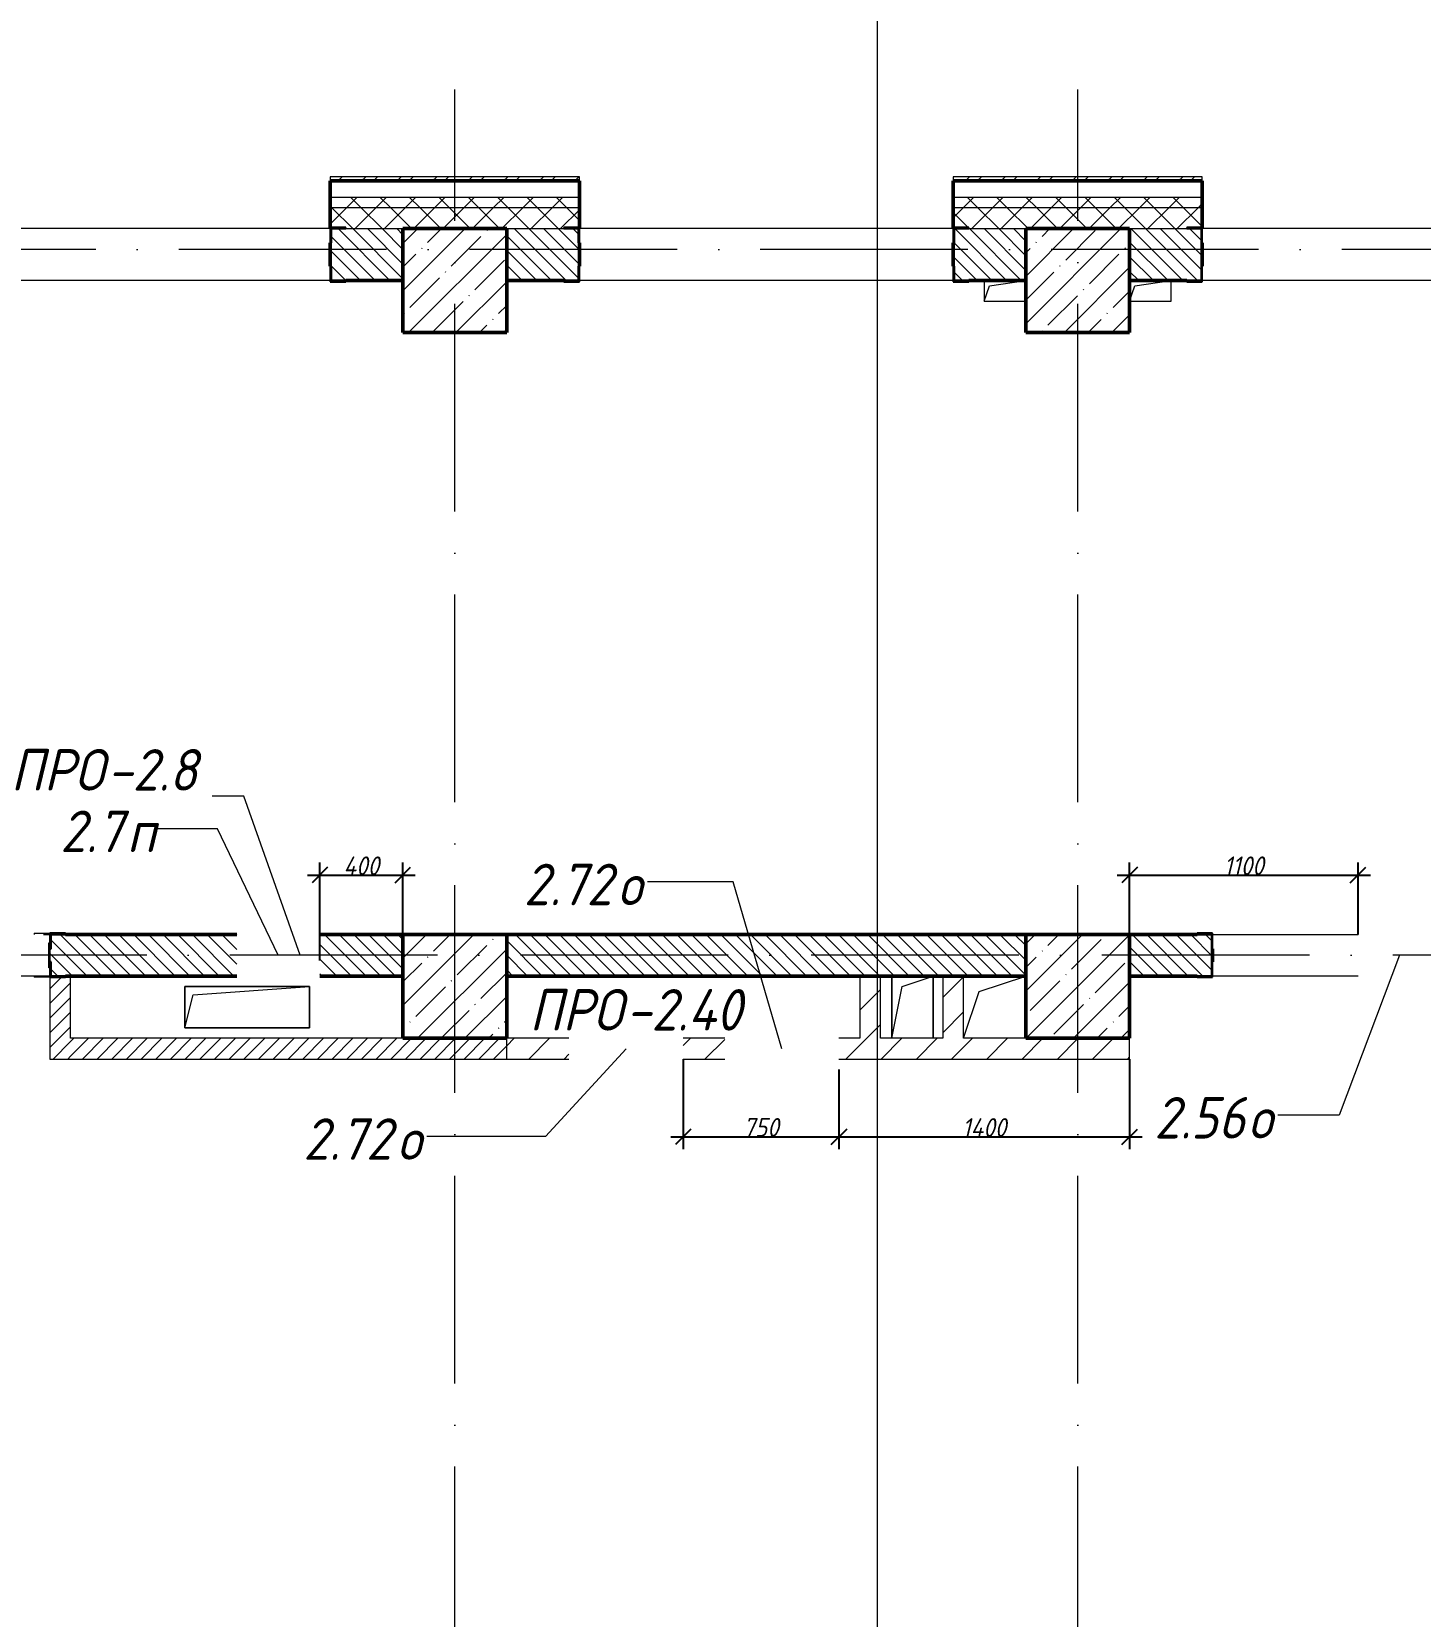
# Model space of a CAD drawing. Header units: millimetres. Extents: x -537608 to 253996, y -217170 to 186033.
# Drawn here: x -127085 to -120398, y -53941 to -46309 of the extents above; entities that cross this region are included whole.
import ezdxf

# ---------------------------------------------------------------- set-up
doc = ezdxf.new("R2010")
doc.units = ezdxf.units.MM
doc.linetypes.add('50_200_ШТРИХ_1Т_ш5_п1_п1_', pattern=[1400, 1000, -200, 0, -200])
for name, color, linetype, lineweight in [('A-____-____-DIMS', 7, 'Continuous', 9), ('A-FLOR-____-OTLN', 7, 'Continuous', 9), ('A-GENM-____-IDEN', 7, 'Continuous', 9), ('A-GENM-____-MCUT', 7, 'Continuous', 25), ('A-GENM-____-OTLN', 7, 'Continuous', 9), ('A-GENM-____-OTLN-1', 7, 'Continuous', 25), ('A-GLAZ-____-IDEN', 7, 'Continuous', 9), ('A-WALL-____-MCUT-2', 7, 'Continuous', 50), ('A-WALL-____-MCUT-3', 7, 'Continuous', 9), ('A-WALL-____-OTLN', 7, 'Continuous', 9), ('A-WALL-____-PATT-1', 7, 'Continuous', 9), ('A-WALL-FNSH-MCUT-1', 7, 'Continuous', 9), ('I-WALL-____-OTLN', 7, 'Continuous', 9), ('S-COLS-____-MCUT', 7, 'Continuous', 50), ('S-COLS-____-OTLN', 7, 'Continuous', 9), ('S-GRID-____-OTLN-1', 7, '50_200_ШТРИХ_1Т_ш5_п1_п1_', 9)]:
    doc.layers.add(name, color=color, linetype=linetype, lineweight=lineweight)
doc.layers.add('G-____-____-SYMB-1', color=9, linetype='Continuous', lineweight=9, true_color=0x808080)
doc.styles.add('ISOCPEUR_I_7', font='isocpeui.ttf', dxfattribs={"width": 0.9, "height": 90})
doc.styles.add('ISOCPEUR_I_9', font='isocpeui.ttf', dxfattribs={"width": 0.9, "height": 250})
doc.dimstyles.new('ISO-1_8_0_9К_СРЕДНИЙ_Кладочные_2', dxfattribs={"dimscale": 304.8, "dimtxt": 89.638306, "dimasz": 0.246063, "dimexe": 0.19685, "dimexo": 0, "dimgap": 0, "dimtad": 1, "dimdec": 3, "dimrnd": 0.001, "dimdsep": 46, "dimtxsty": 'ISOCPEUR_I_7', "dimblk1": 'OBLIQUE', "dimblk2": 'OBLIQUE', "dimsah": 1, "dimcen": 0.09, "dimdle": 0.19685, "dimazin": 0, "dimtfac": 1, "dimtdec": 4, "dimtix": 1, "dimtmove": 1, "dimatfit": 3, "dimfxl": 1, "dimtvp": 1, "dimtolj": 1, "dimtzin": 0, "dimarcsym": 2})
pattern_1 = [(45, (-184647.67, -56738.29), (-70.71068, 70.71068), []), (135, (-184647.67, -56738.29), (-70.71068, -70.71068), [])]
pattern_2 = [(45, (-184647.673, -56738.29), (-35.35534, 35.35534), [])]
pattern_3 = [(135, (-184647.673, -56738.29), (-35.35534, -35.35534), [])]
pattern_4 = [(45, (-184647.67, -56738.29), (-84.85281, 84.85281), [])]

# ---------------------------------------------------------------- blocks, each defined once
blk = doc.blocks.new('BSC_Колонна _Прямоугольная - 500х500-V54-АР1_План отверстий 2 этажа в осях 1-64_А-ГГ')
at = {"layer": 'S-COLS-____-OTLN'}
h = blk.add_hatch(dxfattribs=at)
h.set_pattern_fill('FP_83', color=256, style=0, pattern_type=2)
h.set_pattern_definition([(45, (-59600, -5831.04), (-114.04925, 114.04925), []), (45, (-59485.95, -5831.04), (-114.04925, 114.04925), [201.613, -40.323, 3.353, -36.97])])
h.paths.add_polyline_path([(-250, -250), (250, -250), (250, 250), (-250, 250)], flags=0)
at = {"layer": 'S-COLS-____-MCUT'}
for p, q in [((250, 250), (-250, 250)), ((-250, 250), (-250, -250)), ((250, -250), (250, 250)), ((-250, -250), (250, -250))]:
    blk.add_line(p, q, dxfattribs=at)
blk = doc.blocks.new('BSC_Колонна _Прямоугольная - 500х500-V92-АР1_План отверстий 2 этажа в осях 1-64_А-ГГ')
at = {"layer": 'S-COLS-____-OTLN'}
h = blk.add_hatch(dxfattribs=at)
h.set_pattern_fill('FP_121', color=256, style=0, pattern_type=2)
h.set_pattern_definition([(45, (-62600, -5831.04), (-114.04925, 114.04925), []), (45, (-62485.95, -5831.04), (-114.04925, 114.04925), [201.613, -40.323, 3.353, -36.97])])
h.paths.add_polyline_path([(-250, -250), (250, -250), (250, 250), (-250, 250)], flags=0)
at = {"layer": 'S-COLS-____-MCUT'}
for p, q in [((250, 250), (-250, 250)), ((-250, 250), (-250, -250)), ((250, -250), (250, 250)), ((-250, -250), (250, -250))]:
    blk.add_line(p, q, dxfattribs=at)
blk = doc.blocks.new('BSC_Колонна _Прямоугольная - 500х500-V97-АР1_План отверстий 2 этажа в осях 1-64_А-ГГ')
at = {"layer": 'S-COLS-____-OTLN'}
h = blk.add_hatch(dxfattribs=at)
h.set_pattern_fill('FP_126', color=256, style=0, pattern_type=2)
h.set_pattern_definition([(45, (-62600, -9231.04), (-114.04925, 114.04925), []), (45, (-62485.95, -9231.04), (-114.04925, 114.04925), [201.613, -40.323, 3.353, -36.97])])
h.paths.add_polyline_path([(-250, -250), (250, -250), (250, 250), (-250, 250), (-250, 104.8)], flags=0)
at = {"layer": 'S-COLS-____-MCUT'}
for p, q in [((250, 250), (-250, 250)), ((-250, 250), (-250, -250)), ((250, -250), (250, 250)), ((-250, -250), (250, -250))]:
    blk.add_line(p, q, dxfattribs=at)
blk = doc.blocks.new('BSC_Колонна _Прямоугольная - 500х500-V116-АР1_План отверстий 2 этажа в осях 1-64_А-ГГ')
at = {"layer": 'S-COLS-____-OTLN'}
h = blk.add_hatch(dxfattribs=at)
h.set_pattern_fill('FP_145', color=256, style=0, pattern_type=2)
h.set_pattern_definition([(45, (-59600, -9231.04), (-114.04925, 114.04925), []), (45, (-59485.95, -9231.04), (-114.04925, 114.04925), [201.613, -40.323, 3.353, -36.97])])
h.paths.add_polyline_path([(-250, -250), (250, -250), (250, 250), (-250, 250), (-250, 104.8)], flags=0)
at = {"layer": 'S-COLS-____-MCUT'}
for p, q in [((250, 250), (-250, 250)), ((-250, 250), (-250, -250)), ((250, -250), (250, 250)), ((-250, -250), (250, -250))]:
    blk.add_line(p, q, dxfattribs=at)
blk = doc.blocks.new('Фахверк_СКБ_Уголок - 250_2700-27497298-АР1_План отверстий 2 этажа в осях 1-64_А-ГГ')
at = {"layer": 'A-GENM-____-MCUT'}
for p, q in [((200, 181), (125, 181)), ((125, 181), (125, 106)), ((131, 106), (131, 175)), ((131, 175), (200, 175)), ((200, 175), (200, 181)), ((125, 106), (131, 106)), ((131, -6), (125, -6)), ((125, -6), (125, -81)), ((131, -75), (131, -6)), ((200, -75), (131, -75)), ((200, -81), (200, -75)), ((125, -81), (200, -81))]:
    blk.add_line(p, q, dxfattribs=at)
blk = doc.blocks.new('Фахверк_СКБ_Уголок - 200_3960-28268576-АР1_План отверстий 2 этажа в осях 1-64_А-ГГ')
at = {"layer": 'A-GENM-____-MCUT'}
for p, q in [((200, 156), (125, 156)), ((125, 156), (125, 81)), ((200, 150), (200, 156)), ((125, 81), (131, 81)), ((131, 81), (131, 150)), ((131, 150), (200, 150)), ((131, 19), (125, 19)), ((125, 19), (125, -56)), ((131, -50), (131, 19)), ((125, -56), (200, -56)), ((200, -50), (131, -50)), ((200, -56), (200, -50))]:
    blk.add_line(p, q, dxfattribs=at)
blk = doc.blocks.new('154_Стойка_СКБ_Уголок - СМ-2480_200-28346303-АР1_План отверстий 2 этажа в осях 1-64_А-ГГ')
at = {"layer": 'A-GENM-____-MCUT'}
for p, q in [((125, 156), (125, 81)), ((200, 156), (125, 156)), ((200, 150), (200, 156)), ((125, 81), (131, 81)), ((131, 81), (131, 150)), ((131, 150), (200, 150)), ((131, 19), (125, 19)), ((125, 19), (125, -56)), ((131, -50), (131, 19)), ((125, -56), (200, -56)), ((200, -50), (131, -50)), ((200, -56), (200, -50))]:
    blk.add_line(p, q, dxfattribs=at)
blk = doc.blocks.new('Стойка_Влож_Полоса боковая - Полоса-28213942-АР1_План отверстий 2 этажа в осях 1-64_А-ГГ')
at = {"layer": 'A-GENM-____-OTLN'}
for p, q in [((-5, 60), (0, 60)), ((-5, -60), (-5, 60)), ((0, 31), (0, -31)), ((0, -60), (-5, -60))]:
    blk.add_line(p, q, dxfattribs=at)
blk = doc.blocks.new('Стойка_Влож_Уголок_Опорный - Уголок-28213941-АР1_План отверстий 2 этажа в осях 1-64_А-ГГ')
at = {"layer": 'A-GENM-____-OTLN'}
for p, q in [((-212, -6), (-212, 0)), ((0, 0), (0, -6)), ((-212, -75), (-212, -6)), ((-212, -6), (-206, -6)), ((-212, -75), (-206, -75)), ((-6, -6), (0, -6)), ((-6, -75), (0, -75)), ((0, -6), (0, -75))]:
    blk.add_line(p, q, dxfattribs=at)
blk = doc.blocks.new('AR_Отверстие прямоугольное _в плите_ - AR_Отверстие прямоугольное _в плите_-30459197-АР1_План отверстий 2 этажа в осях 1-64_А-ГГ')
at = {"layer": 'A-GENM-____-OTLN'}
for p, q in [((300, 100), (-300, 100)), ((-300, 100), (-300, -100)), ((-260, 60), (300, 100)), ((300, -100), (300, 100)), ((-300, -100), (-260, 60)), ((-300, -100), (300, -100))]:
    blk.add_line(p, q, dxfattribs=at)
blk = doc.blocks.new('AR_Отверстие прямоугольное _в плите_ - AR_Отверстие прямоугольное _в плите_-V165-АР1_План отверстий 2 этажа в осях 1-64_А-ГГ')
at = {"layer": 'A-GENM-____-OTLN'}
for p, q in [((-100, 50), (-100, -50)), ((-100, -50), (-75, 25)), ((-75, 25), (100, 50)), ((-100, -50), (100, -50))]:
    blk.add_line(p, q, dxfattribs=at)
blk = doc.blocks.new('AR_Отверстие прямоугольное _в плите_ - AR_Отверстие прямоугольное _в плите_-V166-АР1_План отверстий 2 этажа в осях 1-64_А-ГГ')
at = {"layer": 'A-GENM-____-OTLN'}
for p, q in [((-100, -50), (-75, 25)), ((-75, 25), (100, 50)), ((100, -50), (100, 50)), ((-100, -50), (100, -50))]:
    blk.add_line(p, q, dxfattribs=at)
blk = doc.blocks.new('AR_Отверстие прямоугольное _в плите_ - AR_Отверстие прямоугольное _в плите_-V180-АР1_План отверстий 2 этажа в осях 1-64_А-ГГ')
at = {"layer": 'A-GENM-____-OTLN'}
for p, q in [((-100, 150), (-100, -150)), ((-100, -150), (-50, 100)), ((-50, 100), (100, 150)), ((100, -150), (100, 150))]:
    blk.add_line(p, q, dxfattribs=at)
blk = doc.blocks.new('AR_Отверстие прямоугольное _в плите_ - AR_Отверстие прямоугольное _в плите_-30459338-АР1_План отверстий 2 этажа в осях 1-64_А-ГГ')
at = {"layer": 'A-GENM-____-OTLN'}
for p, q in [((-75, 75), (150, 150)), ((-150, -150), (-75, 75))]:
    blk.add_line(p, q, dxfattribs=at)
blk = doc.blocks.new('_Oblique')
at = {"color": 0, "linetype": 'ByBlock', "lineweight": -2}
blk.add_line((-0.5, -0.5), (0.5, 0.5), dxfattribs=at)
blk = doc.blocks.new('*D2393')
at = {"layer": 'A-____-____-DIMS', "color": 0, "lineweight": -2, "transparency": 16777216}
for p, q in [((-125757.7, -50371.2), (-125237.7, -50371.2)), ((-125697.7, -50781.9), (-125697.7, -50311.2)), ((-125297.7, -50657.2), (-125297.7, -50311.2))]:
    blk.add_line(p, q, dxfattribs=at)
at = {"layer": 'Defpoints', "color": 0, "transparency": 16777216}
for p in [(-125297.7, -50371.2), (-125297.7, -50657.2), (-125697.7, -50781.9)]:
    blk.add_point(p, dxfattribs=at)
at = {"layer": 'A-____-____-DIMS', "color": 0, "lineweight": -2, "transparency": 16777216, "xscale": 75, "yscale": 75, "zscale": 75, "rotation": 180}
blk.add_blockref('_Oblique', (-125697.7, -50371.2), dxfattribs=at)
at = {"layer": 'A-____-____-DIMS', "color": 0, "lineweight": -2, "transparency": 16777216, "xscale": 75, "yscale": 75, "zscale": 75}
blk.add_blockref('_Oblique', (-125297.7, -50371.2), dxfattribs=at)
at = {"layer": 'A-____-____-DIMS', "color": 0, "transparency": 16777216, "insert": (-125497.7, -50326.2), "char_height": 90, "width": 426.127, "attachment_point": 5, "style": 'ISOCPEUR_I_7'}
blk.add_mtext('\\A1;400', dxfattribs=at)
blk = doc.blocks.new('*D2423')
at = {"layer": 'A-____-____-DIMS', "color": 0, "lineweight": -2, "transparency": 16777216}
for p, q in [((-121857.7, -50371.2), (-120637.7, -50371.2)), ((-121797.7, -50657.2), (-121797.7, -50311.2)), ((-120697.7, -50657.2), (-120697.7, -50311.2))]:
    blk.add_line(p, q, dxfattribs=at)
at = {"layer": 'Defpoints', "color": 0, "transparency": 16777216}
for p in [(-120697.7, -50371.2), (-121797.7, -50657.2), (-120697.7, -50657.2)]:
    blk.add_point(p, dxfattribs=at)
at = {"layer": 'A-____-____-DIMS', "color": 0, "lineweight": -2, "transparency": 16777216, "xscale": 75, "yscale": 75, "zscale": 75, "rotation": 180}
blk.add_blockref('_Oblique', (-121797.7, -50371.2), dxfattribs=at)
at = {"layer": 'A-____-____-DIMS', "color": 0, "lineweight": -2, "transparency": 16777216, "xscale": 75, "yscale": 75, "zscale": 75}
blk.add_blockref('_Oblique', (-120697.7, -50371.2), dxfattribs=at)
at = {"layer": 'A-____-____-DIMS', "color": 0, "transparency": 16777216, "insert": (-121247.7, -50326.2), "char_height": 90, "width": 463.361, "attachment_point": 5, "style": 'ISOCPEUR_I_7'}
blk.add_mtext('\\A1;1100', dxfattribs=at)
blk = doc.blocks.new('*D2424')
at = {"layer": 'A-____-____-DIMS', "color": 0, "lineweight": -2, "transparency": 16777216}
for p, q in [((-123947.7, -51257.2), (-123947.7, -51691.8)), ((-123197.7, -51307.2), (-123197.7, -51691.8)), ((-124007.7, -51631.8), (-123137.7, -51631.8))]:
    blk.add_line(p, q, dxfattribs=at)
at = {"layer": 'Defpoints', "color": 0, "transparency": 16777216}
for p in [(-123947.7, -51257.2), (-123197.7, -51307.2), (-123197.7, -51631.8)]:
    blk.add_point(p, dxfattribs=at)
at = {"layer": 'A-____-____-DIMS', "color": 0, "lineweight": -2, "transparency": 16777216, "xscale": 75, "yscale": 75, "zscale": 75, "rotation": 180}
blk.add_blockref('_Oblique', (-123947.7, -51631.8), dxfattribs=at)
at = {"layer": 'A-____-____-DIMS', "color": 0, "lineweight": -2, "transparency": 16777216, "xscale": 75, "yscale": 75, "zscale": 75}
blk.add_blockref('_Oblique', (-123197.7, -51631.8), dxfattribs=at)
at = {"layer": 'A-____-____-DIMS', "color": 0, "transparency": 16777216, "insert": (-123572.7, -51586.2), "char_height": 90, "width": 409.578, "attachment_point": 5, "style": 'ISOCPEUR_I_7'}
blk.add_mtext('\\A1;750', dxfattribs=at)
blk = doc.blocks.new('*D2425')
at = {"layer": 'A-____-____-DIMS', "color": 0, "lineweight": -2, "transparency": 16777216}
for p, q in [((-121797.7, -51257.2), (-121797.7, -51691.8)), ((-123197.7, -51307.2), (-123197.7, -51691.8)), ((-123257.7, -51631.8), (-121737.7, -51631.8))]:
    blk.add_line(p, q, dxfattribs=at)
at = {"layer": 'Defpoints', "color": 0, "transparency": 16777216}
for p in [(-121797.7, -51257.2), (-123197.7, -51307.2), (-121797.7, -51631.8)]:
    blk.add_point(p, dxfattribs=at)
at = {"layer": 'A-____-____-DIMS', "color": 0, "lineweight": -2, "transparency": 16777216, "xscale": 75, "yscale": 75, "zscale": 75, "rotation": 180}
blk.add_blockref('_Oblique', (-123197.7, -51631.8), dxfattribs=at)
at = {"layer": 'A-____-____-DIMS', "color": 0, "lineweight": -2, "transparency": 16777216, "xscale": 75, "yscale": 75, "zscale": 75}
blk.add_blockref('_Oblique', (-121797.7, -51631.8), dxfattribs=at)
at = {"layer": 'A-____-____-DIMS', "color": 0, "transparency": 16777216, "insert": (-122497.7, -51586.8), "char_height": 90, "width": 521.281, "attachment_point": 5, "style": 'ISOCPEUR_I_7'}
blk.add_mtext('\\A1;1400', dxfattribs=at)

msp = doc.modelspace()

# ---------------------------------------------------------------- hatches: boundary and pattern name
at = {"layer": 'A-WALL-____-PATT-1'}
h = msp.add_hatch(dxfattribs=at)
h.set_pattern_fill('FP_3', color=256, style=0, pattern_type=2)
h.set_pattern_definition([(45, (-184647.67, -56738.29), (-85.53659, 85.53659), []), (45, (-184590.65, -56738.29), (-85.53659, 85.53659), [])])
h.paths.add_polyline_path([(-112782.6725, -47027.2474), (-112782.6725, -47007.2474), (-116647.6725, -47007.2474), (-116647.6725, -47027.2474), (-113962.7906, -47027.2474)], flags=0)
h.paths.add_polyline_path([(-118447.6725, -47027.2474), (-118447.6725, -47007.2474), (-119647.6725, -47007.2474), (-119647.6725, -47027.2474), (-119265.1835, -47027.2474)], flags=0)
h.paths.add_polyline_path([(-121447.6725, -47027.2474), (-121447.6725, -47007.2474), (-122647.6725, -47007.2474), (-122647.6725, -47027.2474), (-121916.3799, -47027.2474)], flags=0)
h.paths.add_polyline_path([(-125451.3085, -47027.2474), (-124447.6725, -47027.2474), (-124447.6725, -47007.2474), (-125647.6725, -47007.2474), (-125647.6725, -47027.2474)], flags=0)
h.paths.add_polyline_path([(-128102.5049, -47027.2474), (-127447.6725, -47027.2474), (-127447.6725, -47007.2474), (-128647.6725, -47007.2474), (-128647.6725, -47027.2474)], flags=0)
h.paths.add_polyline_path([(-130447.6725, -47027.2474), (-130447.6725, -47007.2474), (-131647.6725, -47007.2474), (-131647.6725, -47027.2474), (-131637.4335, -47027.2474)], flags=0)
h.paths.add_polyline_path([(-133447.6725, -47027.2474), (-133447.6725, -47007.2474), (-134647.6725, -47007.2474), (-134647.6725, -47027.2474), (-134288.6299, -47027.2474)], flags=0)
h.paths.add_polyline_path([(-139447.6725, -47027.2474), (-139447.6725, -47007.2474), (-140647.6725, -47007.2474), (-140647.6725, -47027.2474), (-140474.7549, -47027.2474)], flags=0)
h.paths.add_polyline_path([(-137647.6725, -47027.2474), (-136447.6725, -47027.2474), (-136447.6725, -47007.2474), (-137647.6725, -47007.2474)], flags=0)
h.paths.add_polyline_path([(-143647.6725, -47027.2474), (-142447.6725, -47027.2474), (-142447.6725, -47007.2474), (-143647.6725, -47007.2474)], flags=0)
h.paths.add_polyline_path([(-146312.6725, -47027.2474), (-145447.6725, -47027.2474), (-145447.6725, -47007.2474), (-146312.6725, -47007.2474)], flags=0)
h = msp.add_hatch(dxfattribs=at)
h.set_pattern_fill('FP_1', color=256, style=0, pattern_type=2)
h.set_pattern_definition(pattern_1)
h.paths.add_polyline_path([(-110297.6725, -47157.2474), (-110297.6725, -47107.2474), (-116647.6725, -47107.2474), (-116647.6725, -47157.2474), (-110427.862, -47157.2474)], flags=0)
h.paths.add_polyline_path([(-119265.1835, -47157.2474), (-118447.6725, -47157.2474), (-118447.6725, -47107.2474), (-119647.6725, -47107.2474), (-119647.6725, -47157.2474)], flags=0)
h.paths.add_polyline_path([(-121447.6725, -47157.2474), (-121447.6725, -47107.2474), (-122647.6725, -47107.2474), (-122647.6725, -47157.2474), (-121916.3799, -47157.2474)], flags=0)
h.paths.add_polyline_path([(-124447.6725, -47157.2474), (-124447.6725, -47107.2474), (-125647.6725, -47107.2474), (-125647.6725, -47157.2474), (-124567.5763, -47157.2474)], flags=0)
h.paths.add_polyline_path([(-127447.6725, -47157.2474), (-127447.6725, -47107.2474), (-128647.6725, -47107.2474), (-128647.6725, -47157.2474), (-128102.5049, -47157.2474)], flags=0)
h.paths.add_polyline_path([(-131647.6725, -47157.2474), (-130447.6725, -47157.2474), (-130447.6725, -47107.2474), (-131647.6725, -47107.2474)], flags=0)
h.paths.add_polyline_path([(-134647.6725, -47157.2474), (-133447.6725, -47157.2474), (-133447.6725, -47107.2474), (-134647.6725, -47107.2474)], flags=0)
h.paths.add_polyline_path([(-136939.8263, -47157.2474), (-136447.6725, -47157.2474), (-136447.6725, -47107.2474), (-137647.6725, -47107.2474), (-137647.6725, -47157.2474)], flags=0)
h.paths.add_polyline_path([(-139447.6725, -47157.2474), (-139447.6725, -47107.2474), (-140647.6725, -47107.2474), (-140647.6725, -47157.2474), (-140474.7549, -47157.2474)], flags=0)
h.paths.add_polyline_path([(-142447.6725, -47157.2474), (-142447.6725, -47107.2474), (-143647.6725, -47107.2474), (-143647.6725, -47157.2474), (-143125.9514, -47157.2474)], flags=0)
h.paths.add_polyline_path([(-146847.6725, -47157.2474), (-145447.6725, -47157.2474), (-145447.6725, -47107.2474), (-146847.6725, -47107.2474)], flags=0)
h.paths.add_polyline_path([(-148647.6725, -47157.2474), (-148647.6725, -47107.2474), (-149847.6725, -47107.2474), (-149847.6725, -47157.2474), (-149312.0764, -47157.2474)], flags=0)
h.paths.add_polyline_path([(-157647.6725, -47157.2474), (-157647.6725, -47107.2474), (-160817.6725, -47107.2474), (-160817.6725, -47157.2474), (-159916.8621, -47157.2474)], flags=0)
h = msp.add_hatch(dxfattribs=at)
h.set_pattern_fill('FP_1', color=256, style=0, pattern_type=2)
h.set_pattern_definition(pattern_1)
h.paths.add_polyline_path([(-110297.6725, -47257.2474), (-110297.6725, -47157.2474), (-116647.6725, -47157.2474), (-116647.6725, -47251.2474), (-116572.6725, -47251.2474), (-116572.6725, -47257.2474), (-110427.862, -47257.2474)], flags=0)
h.paths.add_polyline_path([(-119265.1835, -47257.2474), (-118522.6725, -47257.2474), (-118522.6725, -47251.2474), (-118447.6725, -47251.2474), (-118447.6725, -47157.2474), (-119647.6725, -47157.2474), (-119647.6725, -47251.2474), (-119572.6725, -47251.2474), (-119572.6725, -47257.2474)], flags=0)
h.paths.add_polyline_path([(-121522.6725, -47257.2474), (-121522.6725, -47251.2474), (-121447.6725, -47251.2474), (-121447.6725, -47157.2474), (-122647.6725, -47157.2474), (-122647.6725, -47251.2474), (-122572.6725, -47251.2474), (-122572.6725, -47257.2474), (-121797.6725, -47257.2474)], flags=0)
h.paths.add_polyline_path([(-125297.6725, -47257.2474), (-124522.6725, -47257.2474), (-124522.6725, -47251.2474), (-124447.6725, -47251.2474), (-124447.6725, -47157.2474), (-125647.6725, -47157.2474), (-125647.6725, -47251.2474), (-125572.6725, -47251.2474), (-125572.6725, -47257.2474), (-125451.3085, -47257.2474)], flags=0)
h.paths.add_polyline_path([(-128102.5049, -47257.2474), (-127522.6725, -47257.2474), (-127522.6725, -47251.2474), (-127447.6725, -47251.2474), (-127447.6725, -47157.2474), (-128647.6725, -47157.2474), (-128647.6725, -47251.2474), (-128572.6725, -47251.2474), (-128572.6725, -47257.2474)], flags=0)
h.paths.add_polyline_path([(-130797.6725, -47257.2474), (-130522.6725, -47257.2474), (-130522.6725, -47251.2474), (-130447.6725, -47251.2474), (-130447.6725, -47157.2474), (-131647.6725, -47157.2474), (-131647.6725, -47251.2474), (-131572.6725, -47251.2474), (-131572.6725, -47257.2474), (-131297.6725, -47257.2474)], flags=0)
h.paths.add_polyline_path([(-133797.6725, -47257.2474), (-133522.6725, -47257.2474), (-133522.6725, -47251.2474), (-133447.6725, -47251.2474), (-133447.6725, -47157.2474), (-134647.6725, -47157.2474), (-134647.6725, -47251.2474), (-134572.6725, -47251.2474), (-134572.6725, -47257.2474), (-134288.6299, -47257.2474)], flags=0)
h.paths.add_polyline_path([(-136522.6725, -47257.2474), (-136522.6725, -47251.2474), (-136447.6725, -47251.2474), (-136447.6725, -47157.2474), (-137647.6725, -47157.2474), (-137647.6725, -47251.2474), (-137572.6725, -47251.2474), (-137572.6725, -47257.2474), (-136939.8263, -47257.2474)], flags=0)
h.paths.add_polyline_path([(-139522.6725, -47257.2474), (-139522.6725, -47251.2474), (-139447.6725, -47251.2474), (-139447.6725, -47157.2474), (-140647.6725, -47157.2474), (-140647.6725, -47251.2474), (-140572.6725, -47251.2474), (-140572.6725, -47257.2474), (-139797.6725, -47257.2474)], flags=0)
h.paths.add_polyline_path([(-143572.6725, -47257.2474), (-142522.6725, -47257.2474), (-142522.6725, -47251.2474), (-142447.6725, -47251.2474), (-142447.6725, -47157.2474), (-143647.6725, -47157.2474), (-143647.6725, -47251.2474), (-143572.6725, -47251.2474)], flags=0)
h.paths.add_polyline_path([(-145797.6725, -47257.2474), (-145522.6725, -47257.2474), (-145522.6725, -47251.2474), (-145447.6725, -47251.2474), (-145447.6725, -47157.2474), (-146847.6725, -47157.2474), (-146847.6725, -47257.2474), (-146347.6725, -47257.2474)], flags=0)
h.paths.add_polyline_path([(-149312.0764, -47257.2474), (-148722.6725, -47257.2474), (-148722.6725, -47251.2474), (-148647.6725, -47251.2474), (-148647.6725, -47157.2474), (-149847.6725, -47157.2474), (-149847.6725, -47257.2474), (-149347.6725, -47257.2474)], flags=0)
h.paths.add_polyline_path([(-157722.6725, -47257.2474), (-157722.6725, -47251.2474), (-157647.6725, -47251.2474), (-157647.6725, -47157.2474), (-160817.6725, -47157.2474), (-160817.6725, -47257.2474), (-158347.6725, -47257.2474)], flags=0)
h = msp.add_hatch(dxfattribs=at)
h.set_pattern_fill('FP_6', color=256, style=0, pattern_type=2)
h.set_pattern_definition(pattern_3)
h.paths.add_polyline_path([(-125641.6725, -47507.2474), (-125297.6725, -47507.2474), (-125297.6725, -47257.2474), (-125641.6725, -47257.2474), (-125641.6725, -47326.2474), (-125647.6725, -47326.2474), (-125647.6725, -47438.2474), (-125641.6725, -47438.2474), (-125641.6725, -47502.9617)], flags=0)
h.paths.add_polyline_path([(-128102.5049, -47507.2474), (-127453.6725, -47507.2474), (-127453.6725, -47438.2474), (-127447.6725, -47438.2474), (-127447.6725, -47326.2474), (-127453.6725, -47326.2474), (-127453.6725, -47257.2474), (-128641.6725, -47257.2474), (-128641.6725, -47326.2474), (-128647.6725, -47326.2474), (-128647.6725, -47438.2474), (-128641.6725, -47438.2474), (-128641.6725, -47507.2474), (-128572.6725, -47507.2474)], flags=0)
h.paths.add_polyline_path([(-130453.6725, -47507.2474), (-130453.6725, -47438.2474), (-130447.6725, -47438.2474), (-130447.6725, -47326.2474), (-130453.6725, -47326.2474), (-130453.6725, -47257.2474), (-130797.6725, -47257.2474), (-130797.6725, -47507.2474), (-130522.6725, -47507.2474)], flags=0)
h = msp.add_hatch(dxfattribs=at)
h.set_pattern_fill('FP_6', color=256, style=0, pattern_type=2)
h.set_pattern_definition(pattern_3)
h.paths.add_polyline_path([(-122297.6725, -47507.2474), (-122297.6725, -47257.2474), (-122641.6725, -47257.2474), (-122641.6725, -47326.2474), (-122647.6725, -47326.2474), (-122647.6725, -47438.2474), (-122641.6725, -47438.2474), (-122641.6725, -47507.2474), (-122572.6725, -47507.2474)], flags=0)
h.paths.add_polyline_path([(-124453.6725, -47507.2474), (-124453.6725, -47438.2474), (-124447.6725, -47438.2474), (-124447.6725, -47326.2474), (-124453.6725, -47326.2474), (-124453.6725, -47257.2474), (-124797.6725, -47257.2474), (-124797.6725, -47507.2474), (-124522.6725, -47507.2474)], flags=0)
h = msp.add_hatch(dxfattribs=at)
h.set_pattern_fill('FP_6', color=256, style=0, pattern_type=2)
h.set_pattern_definition(pattern_3)
h.paths.add_polyline_path([(-116641.6725, -47507.2474), (-116297.6725, -47507.2474), (-116297.6725, -47257.2474), (-116641.6725, -47257.2474), (-116641.6725, -47326.2474), (-116647.6725, -47326.2474), (-116647.6725, -47438.2474), (-116641.6725, -47438.2474), (-116641.6725, -47502.9617)], flags=0)
h.paths.add_polyline_path([(-118522.6725, -47507.2474), (-118453.6725, -47507.2474), (-118453.6725, -47438.2474), (-118447.6725, -47438.2474), (-118447.6725, -47326.2474), (-118453.6725, -47326.2474), (-118453.6725, -47257.2474), (-119641.6725, -47257.2474), (-119641.6725, -47326.2474), (-119647.6725, -47326.2474), (-119647.6725, -47438.2474), (-119641.6725, -47438.2474), (-119641.6725, -47507.2474), (-119265.1835, -47507.2474)], flags=0)
h.paths.add_polyline_path([(-121522.6725, -47507.2474), (-121453.6725, -47507.2474), (-121453.6725, -47438.2474), (-121447.6725, -47438.2474), (-121447.6725, -47326.2474), (-121453.6725, -47326.2474), (-121453.6725, -47257.2474), (-121797.6725, -47257.2474), (-121797.6725, -47507.2474)], flags=0)
h = msp.add_hatch(dxfattribs=at)
h.set_pattern_fill('FP_6', color=256, style=0, pattern_type=2)
h.set_pattern_definition(pattern_3)
h.paths.add_polyline_path([(-125297.6725, -50857.2474), (-125297.6725, -50657.2474), (-125697.6725, -50657.2474), (-125697.6725, -50857.2474)], flags=0)
h.paths.add_polyline_path([(-128691.6725, -50857.2474), (-127903.6725, -50857.2474), (-127903.6725, -50788.2474), (-127897.6725, -50788.2474), (-127897.6725, -50726.2474), (-127903.6725, -50726.2474), (-127903.6725, -50657.2474), (-128691.6725, -50657.2474), (-128691.6725, -50726.2474), (-128697.6725, -50726.2474), (-128697.6725, -50788.2474), (-128691.6725, -50788.2474), (-128691.6725, -50817.2474)], flags=0)
h.paths.add_polyline_path([(-126991.6725, -50857.2474), (-126097.6725, -50857.2474), (-126097.6725, -50657.2474), (-126991.6725, -50657.2474), (-126991.6725, -50726.2474), (-126997.6725, -50726.2474), (-126997.6725, -50788.2474), (-126991.6725, -50788.2474), (-126991.6725, -50856.5415)], flags=0)
h.paths.add_polyline_path([(-130472.6725, -50857.2474), (-130403.6725, -50857.2474), (-130403.6725, -50788.2474), (-130397.6725, -50788.2474), (-130397.6725, -50726.2474), (-130403.6725, -50726.2474), (-130403.6725, -50657.2474), (-130797.6725, -50657.2474), (-130797.6725, -50857.2474)], flags=0)
h = msp.add_hatch(dxfattribs=at)
h.set_pattern_fill('FP_6', color=256, style=0, pattern_type=2)
h.set_pattern_definition(pattern_3)
h.paths.add_polyline_path([(-122297.6725, -50857.2474), (-122297.6725, -50657.2474), (-124797.6725, -50657.2474), (-124797.6725, -50857.2474), (-124567.5763, -50857.2474)], flags=0)
h = msp.add_hatch(dxfattribs=at)
h.set_pattern_fill('FP_6', color=256, style=0, pattern_type=2)
h.set_pattern_definition(pattern_3)
h.paths.add_polyline_path([(-116397.6725, -50857.2474), (-116297.6725, -50857.2474), (-116297.6725, -50657.2474), (-116397.6725, -50657.2474), (-116397.6725, -50851.365)], flags=0)
h.paths.add_polyline_path([(-116897.6725, -50857.2474), (-116897.6725, -50657.2474), (-119691.6725, -50657.6003), (-119691.6725, -50726.2474), (-119697.6725, -50726.2474), (-119697.6725, -50788.2474), (-119691.6725, -50788.2474), (-119691.6725, -50857.2474), (-117497.7192, -50857.2474)], flags=0)
h.paths.add_polyline_path([(-121472.6725, -50857.2474), (-121403.6725, -50857.2474), (-121403.6725, -50788.2474), (-121397.6725, -50788.2474), (-121397.6725, -50726.2474), (-121403.6725, -50726.2474), (-121403.6725, -50657.2474), (-121797.6725, -50657.2474), (-121797.6725, -50857.2474)], flags=0)
h = msp.add_hatch(dxfattribs=at)
h.set_pattern_fill('FP_5', color=256, style=0, pattern_type=2)
h.set_pattern_definition(pattern_2)
h.paths.add_polyline_path([(-126897.6725, -51257.2474), (-126897.6725, -50857.2474), (-126922.6725, -50857.2474), (-126922.6725, -50863.2474), (-126997.6725, -50863.2474), (-126997.6725, -51257.2474)], flags=0)
h = msp.add_hatch(dxfattribs=at)
h.set_pattern_fill('FP_4', color=256, style=0, pattern_type=2)
h.set_pattern_definition(pattern_4)
h.paths.add_polyline_path([(-122997.6725, -51157.2474), (-122997.6725, -50857.2474), (-123097.6725, -50857.2474), (-123097.6725, -51157.2474)], flags=0)
h = msp.add_hatch(dxfattribs=at)
h.set_pattern_fill('FP_4', color=256, style=0, pattern_type=2)
h.set_pattern_definition(pattern_4)
h.paths.add_polyline_path([(-122597.6725, -51157.2474), (-122597.6725, -50857.2474), (-122697.6725, -50857.2474), (-122697.6725, -51157.2474)], flags=0)
h = msp.add_hatch(dxfattribs=at)
h.set_pattern_fill('FP_5', color=256, style=0, pattern_type=2)
h.set_pattern_definition(pattern_2)
h.paths.add_polyline_path([(-126897.6725, -51257.2474), (-124797.6725, -51257.2474), (-124797.6725, -51157.2474), (-126897.6725, -51157.2474)], flags=0)
h = msp.add_hatch(dxfattribs=at)
h.set_pattern_fill('FP_4', color=256, style=0, pattern_type=2)
h.set_pattern_definition(pattern_4)
h.paths.add_polyline_path([(-121797.6725, -51257.2474), (-121797.6725, -51157.2474), (-123197.6725, -51157.2474), (-123197.6725, -51257.2474), (-122297.6725, -51257.2474)], flags=0)
h.paths.add_polyline_path([(-123747.6725, -51257.2474), (-123747.6725, -51157.2474), (-123947.6725, -51157.2474), (-123947.6725, -51257.2474)], flags=0)
h.paths.add_polyline_path([(-124497.6725, -51257.2474), (-124497.6725, -51157.2474), (-124797.6725, -51157.2474), (-124797.6725, -51257.2474), (-124567.5763, -51257.2474)], flags=0)

# ---------------------------------------------------------------- linework, layer by layer
at = {"layer": 'A-FLOR-____-OTLN'}
for p, q in [((-126347.6725, -50907.2474), (-125747.6725, -50907.2474)), ((-126347.6725, -51107.2474), (-126347.6725, -50907.2474)), ((-125747.6725, -50907.2474), (-125747.6725, -51107.2474)), ((-122943.2947, -51157.2474), (-122943.2947, -50857.2474)), ((-122743.2947, -50857.2474), (-122743.2947, -51157.2474)), ((-125747.6725, -51107.2474), (-126347.6725, -51107.2474))]:
    msp.add_line(p, q, dxfattribs=at)
at = {"layer": 'A-GENM-____-IDEN'}
for p, q in [((-126063.9139, -49991.3561), (-126215.7951, -49991.3561)), ((-125792.4613, -50757.2474), (-126063.9139, -49991.3561))]:
    msp.add_line(p, q, dxfattribs=at)
at = {"layer": 'A-GLAZ-____-IDEN'}
for p, q in [((-126190.7215, -50147.9115), (-126483.7705, -50147.9115)), ((-125897.6725, -50757.2474), (-126190.7215, -50147.9115)), ((-123706.3501, -50403.8813), (-124119.798, -50403.8813)), ((-123472.6725, -51207.2474), (-123706.3501, -50403.8813)), ((-120497.6725, -50757.2474), (-120788.2785, -51527.5688)), ((-124222.6725, -51207.2474), (-124610.4889, -51630.1732)), ((-120788.2785, -51527.5688), (-121083.3854, -51527.5688)), ((-124610.4889, -51630.1732), (-125181.6386, -51630.1732))]:
    msp.add_line(p, q, dxfattribs=at)
at = {"layer": 'A-WALL-____-MCUT-2'}
for p, q in [((-124447.6725, -47027.2474), (-125647.6725, -47027.2474)), ((-125647.6725, -47027.2474), (-125647.6725, -47251.2474)), ((-124447.6725, -47251.2474), (-124447.6725, -47027.2474)), ((-121447.6725, -47027.2474), (-122647.6725, -47027.2474)), ((-122647.6725, -47027.2474), (-122647.6725, -47251.2474)), ((-121447.6725, -47251.2474), (-121447.6725, -47027.2474)), ((-125647.6725, -47326.2474), (-125647.6725, -47438.2474)), ((-124447.6725, -47438.2474), (-124447.6725, -47326.2474)), ((-122647.6725, -47326.2474), (-122647.6725, -47438.2474)), ((-121447.6725, -47438.2474), (-121447.6725, -47326.2474)), ((-125572.6725, -47507.2474), (-125297.6725, -47507.2474)), ((-124797.6725, -47507.2474), (-124522.6725, -47507.2474)), ((-122572.6725, -47507.2474), (-122297.6725, -47507.2474)), ((-121797.6725, -47507.2474), (-121522.6725, -47507.2474)), ((-126097.6725, -50657.2474), (-126922.6725, -50657.2474)), ((-125297.6725, -50657.2474), (-125697.6725, -50657.2474)), ((-122297.6725, -50657.2474), (-124797.6725, -50657.2474)), ((-121472.6725, -50657.2474), (-121797.6725, -50657.2474)), ((-121397.6725, -50788.2474), (-121397.6725, -50726.2474)), ((-126922.6725, -50857.2474), (-126097.6725, -50857.2474)), ((-125697.6725, -50857.2474), (-125297.6725, -50857.2474)), ((-124797.6725, -50857.2474), (-122297.6725, -50857.2474)), ((-121797.6725, -50857.2474), (-121472.6725, -50857.2474))]:
    msp.add_line(p, q, dxfattribs=at)
at = {"layer": 'A-WALL-____-MCUT-3'}
for p, q in [((-124447.6725, -47107.2474), (-125647.6725, -47107.2474)), ((-124447.6725, -47157.2474), (-125647.6725, -47157.2474)), ((-121447.6725, -47107.2474), (-122647.6725, -47107.2474)), ((-121447.6725, -47157.2474), (-122647.6725, -47157.2474)), ((-125572.6725, -47257.2474), (-125297.6725, -47257.2474)), ((-124797.6725, -47257.2474), (-124522.6725, -47257.2474)), ((-122572.6725, -47257.2474), (-122297.6725, -47257.2474)), ((-121797.6725, -47257.2474), (-121522.6725, -47257.2474))]:
    msp.add_line(p, q, dxfattribs=at)
at = {"layer": 'A-WALL-____-OTLN'}
for p, q in [((-125647.6725, -47257.2474), (-127447.6725, -47257.2474)), ((-122647.6725, -47257.2474), (-124447.6725, -47257.2474)), ((-119647.6725, -47257.2474), (-121447.6725, -47257.2474)), ((-125647.6725, -47507.2474), (-127447.6725, -47507.2474)), ((-122647.6725, -47507.2474), (-124447.6725, -47507.2474)), ((-119647.6725, -47507.2474), (-121447.6725, -47507.2474))]:
    msp.add_line(p, q, dxfattribs=at)
at = {"layer": 'A-WALL-FNSH-MCUT-1'}
for p, q in [((-124447.6725, -47007.2474), (-125647.6725, -47007.2474)), ((-125647.6725, -47007.2474), (-125647.6725, -47027.2474)), ((-124447.6725, -47027.2474), (-124447.6725, -47007.2474)), ((-121447.6725, -47007.2474), (-122647.6725, -47007.2474)), ((-122647.6725, -47007.2474), (-122647.6725, -47027.2474)), ((-121447.6725, -47027.2474), (-121447.6725, -47007.2474)), ((-125647.6725, -47027.2474), (-125647.6725, -47027.2474)), ((-122647.6725, -47027.2474), (-122647.6725, -47027.2474)), ((-126997.6725, -50863.2474), (-126997.6725, -51257.2474)), ((-126897.6725, -51157.2474), (-126897.6725, -50857.2474)), ((-123097.6725, -50857.2474), (-123097.6725, -51157.2474)), ((-122997.6725, -51157.2474), (-122997.6725, -50857.2474)), ((-122697.6725, -50857.2474), (-122697.6725, -51157.2474)), ((-122597.6725, -51157.2474), (-122597.6725, -50857.2474)), ((-125297.6725, -51157.2474), (-126897.6725, -51157.2474)), ((-124797.6725, -51257.2474), (-124797.6725, -51157.2474)), ((-124497.6725, -51157.2474), (-124797.6725, -51157.2474)), ((-123747.6725, -51157.2474), (-123947.6725, -51157.2474)), ((-123097.6725, -51157.2474), (-123197.6725, -51157.2474)), ((-122697.6725, -51157.2474), (-122997.6725, -51157.2474)), ((-122297.6725, -51157.2474), (-122597.6725, -51157.2474)), ((-121797.6725, -51257.2474), (-121797.6725, -51157.2474)), ((-126997.6725, -51257.2474), (-124497.6725, -51257.2474)), ((-123947.6725, -51257.2474), (-123747.6725, -51257.2474)), ((-123197.6725, -51257.2474), (-121797.6725, -51257.2474))]:
    msp.add_line(p, q, dxfattribs=at)
at = {"layer": 'G-____-____-SYMB-1'}
msp.add_line((-123013.3638, -6897.5836), (-123013.3638, -61122.9787), dxfattribs=at)
at = {"layer": 'I-WALL-____-OTLN'}
for p, q in [((-127027.6725, -50657.2474), (-126997.6725, -50657.2474)), ((-121397.6725, -50657.2474), (-120697.6725, -50657.2474)), ((-126997.6725, -50857.2474), (-127897.6725, -50857.2474)), ((-120697.6725, -50857.2474), (-121397.6725, -50857.2474))]:
    msp.add_line(p, q, dxfattribs=at)
at = {"layer": 'S-GRID-____-OTLN-1'}
for p, q in [((-125047.6725, -61220.8957), (-125047.6725, -46587.75)), ((-122047.6725, -61220.8957), (-122047.6725, -46587.75)), ((-80573.2659, -47357.2474), (-189093.2365, -47357.2474)), ((-94328.8852, -50757.2474), (-189316.4427, -50757.2474))]:
    msp.add_line(p, q, dxfattribs=at)

# ---------------------------------------------------------------- block references
at = {"layer": 'A-GENM-____-OTLN'}
for name, p in [('AR_Отверстие прямоугольное _в плите_ - AR_Отверстие прямоугольное _в плите_-V165-АР1_План отверстий 2 этажа в осях 1-64_А-ГГ', (-122397.6725, -47557.2474)), ('AR_Отверстие прямоугольное _в плите_ - AR_Отверстие прямоугольное _в плите_-V166-АР1_План отверстий 2 этажа в осях 1-64_А-ГГ', (-121697.6725, -47557.2474)), ('Стойка_Влож_Полоса боковая - Полоса-28213942-АР1_План отверстий 2 этажа в осях 1-64_А-ГГ', (-126997.6725, -50757.2474)), ('AR_Отверстие прямоугольное _в плите_ - AR_Отверстие прямоугольное _в плите_-30459197-АР1_План отверстий 2 этажа в осях 1-64_А-ГГ', (-126047.6725, -51007.2474)), ('AR_Отверстие прямоугольное _в плите_ - AR_Отверстие прямоугольное _в плите_-V180-АР1_План отверстий 2 этажа в осях 1-64_А-ГГ', (-122843.2947, -51007.2474)), ('AR_Отверстие прямоугольное _в плите_ - AR_Отверстие прямоугольное _в плите_-30459338-АР1_План отверстий 2 этажа в осях 1-64_А-ГГ', (-122447.6725, -51007.2474))]:
    msp.add_blockref(name, p, dxfattribs=at)
at = {"layer": 'A-GENM-____-OTLN', "rotation": 269.9999999999995}
msp.add_blockref('Стойка_Влож_Уголок_Опорный - Уголок-28213941-АР1_План отверстий 2 этажа в осях 1-64_А-ГГ', (-126997.6725, -50863.2474), dxfattribs=at)
at = {"layer": 'A-GENM-____-OTLN-1'}
for name, p in [('Фахверк_СКБ_Уголок - 250_2700-27497298-АР1_План отверстий 2 этажа в осях 1-64_А-ГГ', (-125772.6725, -47432.2474)), ('Фахверк_СКБ_Уголок - 250_2700-27497298-АР1_План отверстий 2 этажа в осях 1-64_А-ГГ', (-122772.6725, -47432.2474)), ('154_Стойка_СКБ_Уголок - СМ-2480_200-28346303-АР1_План отверстий 2 этажа в осях 1-64_А-ГГ', (-127122.6725, -50807.2474))]:
    msp.add_blockref(name, p, dxfattribs=at)
at = {"layer": 'A-GENM-____-OTLN-1', "rotation": 180}
for name, p in [('Фахверк_СКБ_Уголок - 250_2700-27497298-АР1_План отверстий 2 этажа в осях 1-64_А-ГГ', (-124322.6725, -47332.2474)), ('Фахверк_СКБ_Уголок - 250_2700-27497298-АР1_План отверстий 2 этажа в осях 1-64_А-ГГ', (-121322.6725, -47332.2474)), ('Фахверк_СКБ_Уголок - 200_3960-28268576-АР1_План отверстий 2 этажа в осях 1-64_А-ГГ', (-121272.6725, -50707.2474))]:
    msp.add_blockref(name, p, dxfattribs=at)
at = {"layer": 'S-COLS-____-OTLN'}
for name, p in [('BSC_Колонна _Прямоугольная - 500х500-V116-АР1_План отверстий 2 этажа в осях 1-64_А-ГГ', (-125047.6725, -47507.2474)), ('BSC_Колонна _Прямоугольная - 500х500-V97-АР1_План отверстий 2 этажа в осях 1-64_А-ГГ', (-122047.6725, -47507.2474)), ('BSC_Колонна _Прямоугольная - 500х500-V54-АР1_План отверстий 2 этажа в осях 1-64_А-ГГ', (-125047.6725, -50907.2474)), ('BSC_Колонна _Прямоугольная - 500х500-V92-АР1_План отверстий 2 этажа в осях 1-64_А-ГГ', (-122047.6725, -50907.2474))]:
    msp.add_blockref(name, p, dxfattribs=at)

# ---------------------------------------------------------------- texts
at = {"layer": 'A-GENM-____-IDEN', "char_height": 200, "attachment_point": 1, "style": 'ISOCPEUR_I_9'}
for s, insert, width in [('ПРО', (-127186.2018, -49764.24), 562.784625), ('-2.8', (-126721.858, -49764.24), 548.35425), ('ПРО', (-124688.0678, -50920.1313), 562.784625), ('-2.40', (-124223.7241, -50920.1313), 735.949125)]:
    msp.add_mtext(s, dxfattribs=dict(at, insert=insert, width=width))
at = {"layer": 'A-GLAZ-____-IDEN', "char_height": 200, "attachment_point": 1, "style": 'ISOCPEUR_I_9'}
for s, insert, width in [('2.7', (-126947.8198, -50060.297), 389.620125), ('\\fISOCPEUR|b0|i1|c204|p34|;\\W.9;п', (-126626.3511, -50060.297), 158.734125), ('2.72', (-124715.2526, -50316.2667), 548.35425), ('\\fISOCPEUR|b0|i1|c204|p34|;\\W.9;о', (-124262.8151, -50316.2667), 158.734125), ('2.56', (-121678.84, -51439.9543), 548.35425), ('\\fISOCPEUR|b0|i1|c204|p34|;\\W.9;о', (-121226.4025, -51439.9543), 158.734125), ('2.72', (-125777.0931, -51542.5586), 548.35425), ('\\fISOCPEUR|b0|i1|c204|p34|;\\W.9;о', (-125324.6556, -51542.5586), 158.734125)]:
    msp.add_mtext(s, dxfattribs=dict(at, insert=insert, width=width))

# ---------------------------------------------------------------- dimensions: what is measured, and where the dimension line sits
at = {"layer": 'A-____-____-DIMS'}
for base, p1, p2, override, picture, middle in [((-125297.6725, -50371.2324), (-125697.6725, -50781.8802), (-125297.6725, -50657.2474), {"dimpost": '<>', "dimfxl": 418.966985}, '*D2393', (-125497.6725, -50326.2324)), ((-120697.6725, -50371.2324), (-121797.6725, -50657.2474), (-120697.6725, -50657.2474), {"dimpost": '<>', "dimfxl": 1100}, '*D2423', (-121247.6725, -50326.2324)), ((-123197.6725, -51631.7795), (-123947.6725, -51257.2474), (-123197.6725, -51307.2474), {"dimpost": '<>', "dimfxl": 751.664819}, '*D2424', (-123572.6725, -51586.1999)), ((-121797.6725, -51631.7795), (-123197.6725, -51307.2474), (-121797.6725, -51257.2474), {"dimpost": '<>', "dimfxl": 1400.892573}, '*D2425', (-122497.6725, -51586.7795))]:
    dim = msp.add_linear_dim(base=base, p1=p1, p2=p2, dimstyle='ISO-1_8_0_9К_СРЕДНИЙ_Кладочные_2', override=override, dxfattribs=at)
    dim.commit()
    dim.dimension.update_dxf_attribs({"geometry": picture, "text_midpoint": middle})

doc.saveas('drawing.dxf')
